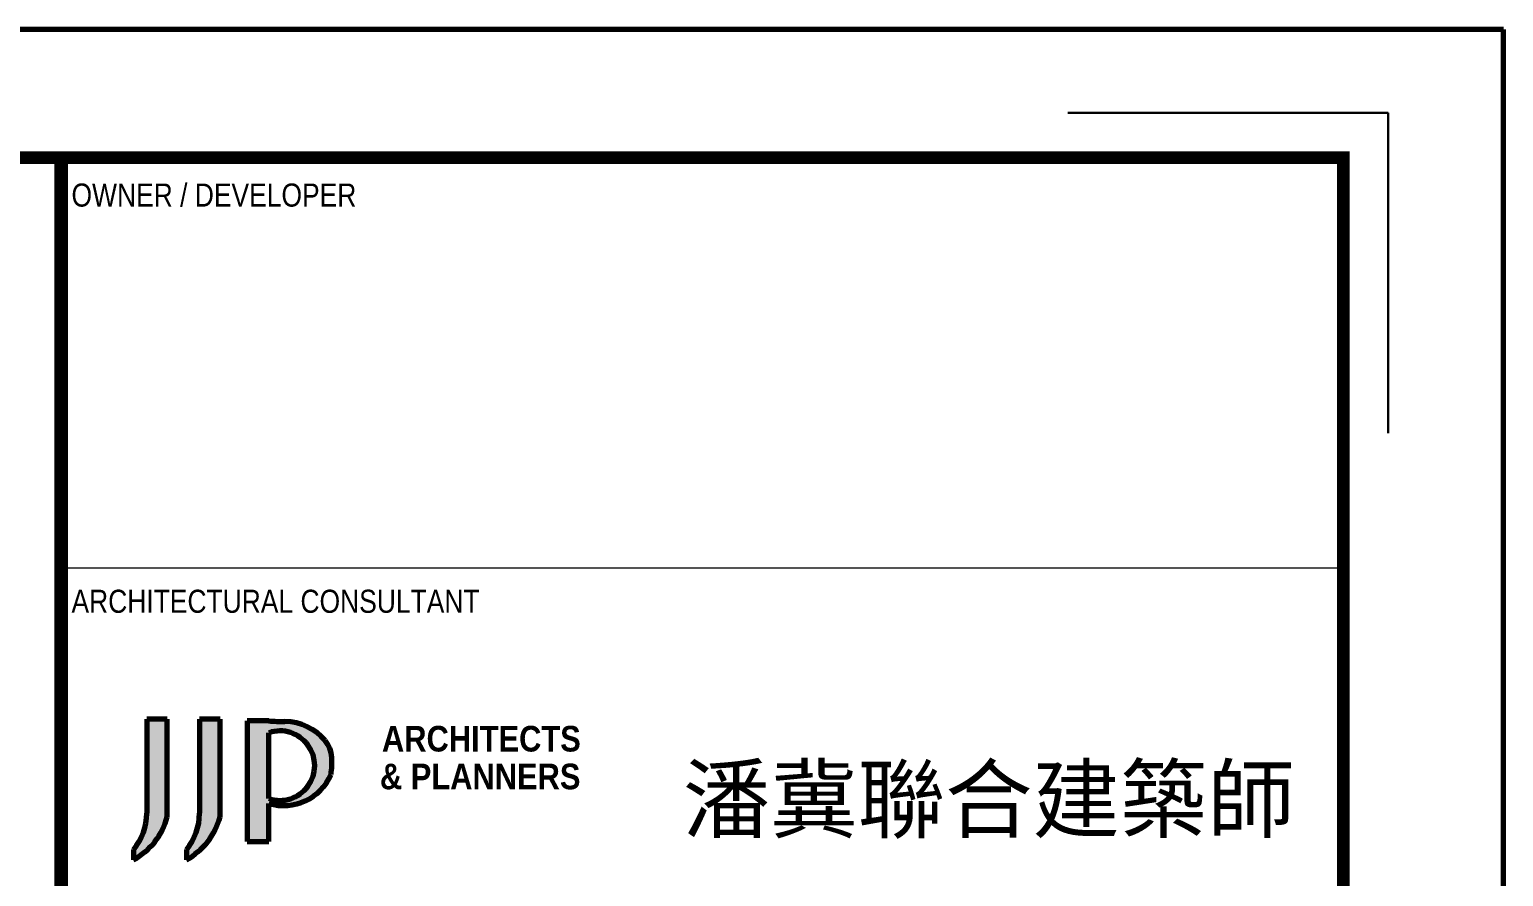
# Paper-space layout '00' of a CAD drawing. Header units: millimetres. Extents: x 22 to 862, y -5 to 589.
# Drawn here: x 747.5 to 862.5, y 522.9 to 589 of the extents above; entities that cross this region are included whole.
import ezdxf

# ---------------------------------------------------------------- set-up
doc = ezdxf.new("R2010")
doc.units = ezdxf.units.MM
doc.header["$LTSCALE"] = 0.5
for name, color, linetype, lineweight in [('FALTTR$0$A-ANNO-NOTE', 7, 'Continuous', 70), ('FALTTR$0$G-ANNO-TTLB', 7, 'Continuous', 70), ('FALTTR$0$ZS__A0NO7', 255, 'Continuous', 5)]:
    doc.layers.add(name, color=color, linetype=linetype, lineweight=lineweight)
doc.layers.add('FALTTR$0$A3', color=7, linetype='Continuous')
doc.styles.add('FALTTR$0$MIC-Arial Narrow', font='ARIALN.TTF', dxfattribs={"height": 1.8})
doc.styles.add('FALTTR$0$Sitka Small_B', font='', dxfattribs={"width": 0.9, "height": 2})
doc.styles.add('FALTTR$0$微軟正黑體_B', font='', dxfattribs={"height": 5})
doc.styles.get('FALTTR$0$Sitka Small_B').set_extended_font_data('Sitka Small', bold=True)
doc.styles.get('FALTTR$0$微軟正黑體_B').set_extended_font_data('Microsoft JhengHei', bold=True)

# ---------------------------------------------------------------- blocks, each defined once
blk = doc.blocks.new('FALTTR')
at = {"layer": 'FALTTR$0$G-ANNO-TTLB', "lineweight": 5}
h = blk.add_hatch(color=256, dxfattribs=at)
edge = h.paths.add_edge_path(flags=0)
edge.add_line((756.6479162142518, 535.1795570748085), (758.2479162142519, 535.1795570748085))
edge.add_line((758.2479162142519, 535.1795570748085), (758.2479162142519, 527.5802302058823))
edge.add_arc((753.0208141574617, 528.9576107177943), 5.40553170249635, 298.7622939376794, 345.23770606232, ccw=False)
edge.add_line((755.6218310196972, 524.2189944356861), (755.6218310196972, 525.026831069897))
edge.add_arc((752.262103762374, 527.8459769723728), 4.385812451877882, 320.0000000000031, 360)
edge.add_line((756.6479162142518, 527.8459769723728), (756.6479162142518, 535.1795570748085))
h = blk.add_hatch(color=256, dxfattribs=at)
edge = h.paths.add_edge_path(flags=0)
edge.add_line((760.7634478607239, 535.1795570748085), (762.363447860724, 535.1795570748085))
edge.add_line((762.363447860724, 535.1795570748085), (762.363447860724, 527.5802302058823))
edge.add_arc((757.1363458039339, 528.9576107177943), 5.405531702496394, 298.76229393767755, 345.2377060623201, ccw=False)
edge.add_line((759.7373626661694, 524.2189944356861), (759.7373626661694, 525.026831069897))
edge.add_arc((756.377635408846, 527.8459769723728), 4.385812451877882, 320.0000000000041, 360)
edge.add_line((760.7634478607239, 527.8459769723728), (760.7634478607239, 535.1795570748085))
h = blk.add_hatch(color=256, dxfattribs=at)
edge = h.paths.add_edge_path(flags=0)
edge.add_arc((767.0363440150883, 531.5635777990232), 2.710863844202777, 251.3960862798316, 468.603913720168)
edge.add_line((766.1715132577772, 534.132789846133), (766.1715132577772, 528.9943657519133))
edge = h.paths.add_edge_path(flags=0)
edge.add_line((764.4715132577772, 525.6552775998119), (764.4715132577772, 535.0577706069163))
edge.add_line((764.4715132577772, 535.0577706069163), (766.1715132577748, 535.0577706069163))
edge.add_arc((767.5283440249132, 550.9646410829831), 15.96463335228911, 265.1245624930089, 269.621053503798)
edge.add_arc((767.3955914949848, 530.8930772749736), 4.107369460913315, 39.64693083575719, 89.62105350379733, ccw=False)
edge.add_arc((768.7780375826676, 532.0386447542295), 2.311963647488802, 4.175353893260819, 39.646930835755086, ccw=False)
edge.add_arc((764.5218357877017, 531.8489111935211), 6.571791137461356, -8.501490225076111, 3.1233221890038863, ccw=False)
edge.add_arc((767.3289250387196, 532.4593366305232), 4.01710229129465, 253.2544998274579, 336.8083464945074, ccw=False)
edge.add_line((766.1715132577772, 528.6125836116695), (766.1715132577772, 525.6552775998119))
edge.add_line((766.1715132577772, 525.6552775998119), (764.4715132577772, 525.6552775998119))
at = {"layer": 'FALTTR$0$A-ANNO-NOTE'}
for p, q in [((756.6479162142518, 535.1795570748085), (756.6479162142518, 527.8459769723728)), ((758.2479162142519, 535.1795570748085), (756.6479162142518, 535.1795570748085)), ((758.2479162142519, 527.5802302058823), (758.2479162142519, 535.1795570748085)), ((760.7634478607239, 535.1795570748085), (760.7634478607239, 527.8459769723728)), ((762.363447860724, 535.1795570748085), (760.7634478607239, 535.1795570748085)), ((762.363447860724, 527.5802302058823), (762.363447860724, 535.1795570748085)), ((766.1715132577748, 535.0577706069163), (764.4715132577772, 535.0577706069163)), ((764.4715132577772, 535.0577706069163), (764.4715132577772, 525.6552775998119)), ((766.1715132577772, 528.9943657519133), (766.1715132577772, 534.132789846133)), ((766.1715132577772, 525.6552775998119), (766.1715132577772, 528.6125836116695)), ((764.4715132577772, 525.6552775998119), (766.1715132577772, 525.6552775998119)), ((755.6218310196972, 525.026831069897), (755.6218310196972, 524.2189944356861)), ((759.7373626661694, 525.026831069897), (759.7373626661694, 524.2189944356861))]:
    blk.add_line(p, q, dxfattribs=at)
for centre, radius, start, end in [((767.5283440249132, 550.9646410829831), 15.96463335228911, 265.1245624930094, 269.6210535037967), ((767.3955914949848, 530.8930772749736), 4.107369460913315, 39.64693083575648, 89.62105350379674), ((767.0363440150883, 531.5635777990232), 2.710863844202777, 251.3960862798315, 108.6039137201686), ((768.7780375826676, 532.0386447542295), 2.311963647488802, 4.175353893257594, 39.64693083575232), ((764.5218357877017, 531.8489111935211), 6.571791137461356, 351.4985097749264, 3.123322189001164), ((767.3289250387196, 532.4593366305232), 4.01710229129465, 253.2544998274553, 336.8083464945052), ((752.262103762374, 527.8459769723728), 4.385812451877882, 320.0000000000024, 0), ((753.0208141574617, 528.9576107177943), 5.40553170249635, 298.7622939376779, 345.2377060623192), ((756.377635408846, 527.8459769723728), 4.385812451877882, 320.0000000000024, 0), ((757.1363458039339, 528.9576107177943), 5.405531702496394, 298.7622939376779, 345.2377060623192)]:
    blk.add_arc(centre, radius, start, end, dxfattribs=at)
at = {"layer": 'FALTTR$0$A3', "const_width": 1}
blk.add_lwpolyline([(34.00000000000453, 578.999998614191), (850.0000000000047, 578.999998614191), (850.0000000000047, 5.000000000000078), (34.00000000000455, 5.000000000000107)], close=True, dxfattribs=at)
at = {"layer": 'FALTTR$0$G-ANNO-TTLB'}
for p, q in [((862.4999999999718, 589.0000000000006), (21.50000000003638, 589.0000000000006)), ((862.4999999999718, -5.000000000000455), (862.4999999999718, 589.0000000000006))]:
    blk.add_line(p, q, dxfattribs=at)
at = {"layer": 'FALTTR$0$G-ANNO-TTLB', "lineweight": 30}
for p, q in [((828.5000000000045, 582.5000000000001), (853.5000000000045, 582.5000000000001)), ((853.5000000000045, 582.5000000000001), (853.5000000000045, 557.5000000000001)), ((34.00000000000455, 579.0000000000001), (850.0000000000045, 579.0000000000001)), ((749.5000000000045, 579.0000000000001), (850.0000000000045, 579.0000000000001)), ((850.0000000000045, 579.0000000000001), (850.0000000000045, 5.000000000000085)), ((850.0000000000045, 579.0000000000001), (850.0000000000045, 5.000000000000085))]:
    blk.add_line(p, q, dxfattribs=at)
at = {"layer": 'FALTTR$0$ZS__A0NO7'}
for p, q in [((749.5000000000045, 579.0000000000001), (749.5000000000047, 5.000000000000071)), ((749.5000000000047, 579.0000000000002), (850.0000000000047, 579.0000000000002)), ((749.5000000000047, 5.000000000000078), (749.5000000000047, 579.0000000000002)), ((850.0000000000047, 579.0000000000002), (850.0000000000047, 5.000000000000107)), ((850.0000000000047, 579.0000000000002), (850.0000000000047, 5.000000000000107)), ((749.5000000000047, 547), (850.0000000000047, 547))]:
    blk.add_line(p, q, dxfattribs=at)
at = {"layer": 'FALTTR$0$ZS__A0NO7', "const_width": 1}
blk.add_lwpolyline([(750.0000000000049, 579.0000000000001), (750.0000000000049, 5.000000000000107)], dxfattribs=at)
at = {"layer": 'FALTTR$0$G-ANNO-TTLB', "style": 'FALTTR$0$Sitka Small_B', "width": 0.9}
for s, p in [('ARCHITECTS', (774.9962497421348, 532.6656049013479)), ('& PLANNERS', (774.8361682757394, 529.7218840412276))]:
    blk.add_text(s, height=2, dxfattribs=at).set_placement(p)
at = {"layer": 'FALTTR$0$G-ANNO-TTLB', "style": 'FALTTR$0$微軟正黑體_B'}
blk.add_text('潘冀聯合建築師', height=5, dxfattribs=at).set_placement((798.4681777948005, 526.4494926057414))
at = {"layer": 'FALTTR$0$ZS__A0NO7', "char_height": 1.8, "attachment_point": 1, "style": 'FALTTR$0$MIC-Arial Narrow'}
for s, insert, width in [('OWNER / DEVELOPER', (750.7732050741375, 576.9825021920915), 30.54429375), ('ARCHITECTURAL CONSULTANT', (750.7732050741375, 545.2890704408887), 43.69196875)]:
    blk.add_mtext(s, dxfattribs=dict(at, insert=insert, width=width))

psp = doc.layouts.new('00')

# ---------------------------------------------------------------- linework, layer by layer
psp.add_lwpolyline([(34.00000000000453, 578.999998614191), (749.5000000000047, 578.9999986141909), (749.5000000000047, 5.000000000000057), (34.00000000000453, 5.000000000000114)], close=True)

# ---------------------------------------------------------------- block references
psp.add_blockref('FALTTR', (0, 0))

doc.saveas('drawing.dxf')
